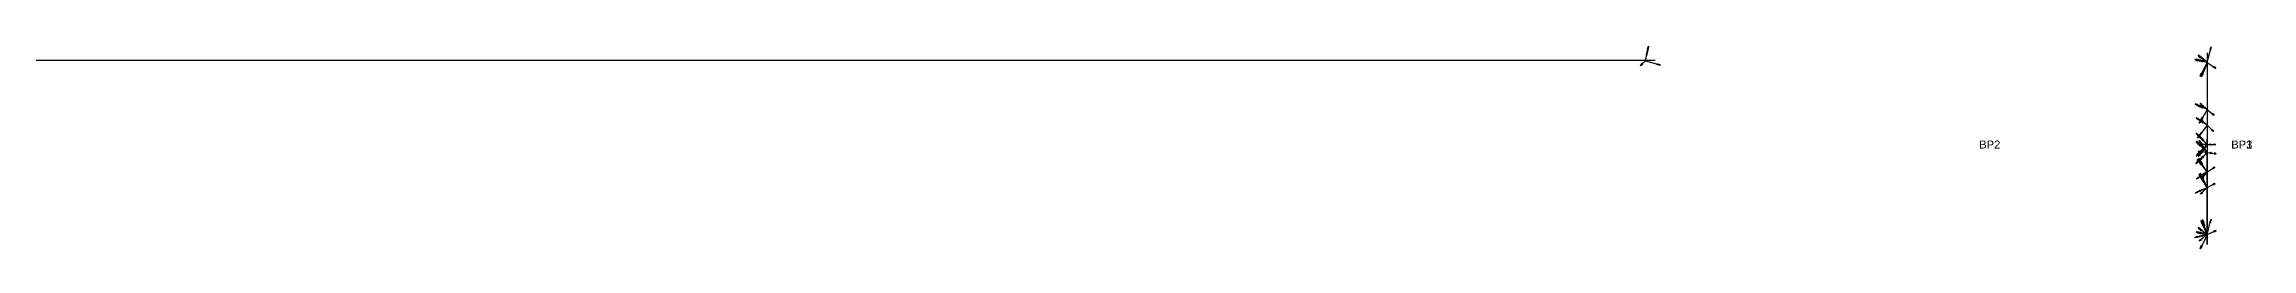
# Model space of a CAD drawing. Header units: millimetres. Extents: x -5506 to 13, y -66 to 67.
# Drawn here: x -1367 to 13, y -63 to 65 of the extents above; entities that cross this region are included whole.
import ezdxf

# ---------------------------------------------------------------- set-up
doc = ezdxf.new("R2010")
doc.units = ezdxf.units.MM
for name, color, linetype in [('Anschlag_ID_GUID_88767C9E_9671_4627_8890_454D153A0A7E', 1, 'Continuous'), ('AutoDetect_10_0', 1, 'Continuous'), ('AutoDetect_10_5', 1, 'Continuous'), ('AutoDetect_10_8', 1, 'Continuous'), ('AutoDetect_18_1', 1, 'Continuous'), ('AutoDetect_7_4', 1, 'Continuous'), ('AutoDetect_8_7', 1, 'Continuous'), ('AutoDetect_9_2', 1, 'Continuous'), ('AutoDetect_9_3', 1, 'Continuous'), ('AutoDetect_9_6', 1, 'Continuous')]:
    doc.layers.add(name, color=color, linetype=linetype)
doc.styles.get("Standard").update_dxf_attribs({"font": 'arial.ttf'})

# ---------------------------------------------------------------- blocks, each defined once
blk = doc.blocks.new('Kontrollpunkt')
at = {"color": 0}
for q in [(0, 6), (8, 0), (0, 0, 4)]:
    blk.add_line((0, 0), q, dxfattribs=at)
for points in [[(0.25, 8, -0.25), (-0.25, 8, -0.25), (-0.25, 8, 0.25), (0, 10, 0), (-0.25, 8, -0.25), (0.25, 8, 0.25), (0, 10, 0), (0.25, 8, -0.25), (0.25, 8, 0.25), (-0.25, 8, 0.25)], [(0.25, 6, -0.25), (-0.25, 6, -0.25), (-0.25, 6, 0.25), (0, 8, 0), (-0.25, 6, -0.25), (0.25, 6, 0.25), (0, 8, 0), (0.25, 6, -0.25), (0.25, 6, 0.25), (-0.25, 6, 0.25)], [(0.25, 0.25, 4), (-0.25, 0.25, 4), (-0.25, -0.25, 4), (0, 0, 6), (-0.25, 0.25, 4), (0.25, -0.25, 4), (0, 0, 6), (0.25, 0.25, 4), (0.25, -0.25, 4), (-0.25, -0.25, 4)], [(0.25, 0.25, 6), (-0.25, 0.25, 6), (-0.25, -0.25, 6), (0, 0, 8), (-0.25, 0.25, 6), (0.25, -0.25, 6), (0, 0, 8), (0.25, 0.25, 6), (0.25, -0.25, 6), (-0.25, -0.25, 6)], [(0.25, 0.25, 8), (-0.25, 0.25, 8), (-0.25, -0.25, 8), (0, 0, 10), (-0.25, 0.25, 8), (0.25, -0.25, 8), (0, 0, 10), (0.25, 0.25, 8), (0.25, -0.25, 8), (-0.25, -0.25, 8)], [(8, 0.25, -0.25), (8, 0.25, 0.25), (8, -0.25, 0.25), (10, 0, 0), (8, 0.25, 0.25), (8, -0.25, -0.25), (10, 0, 0), (8, 0.25, -0.25), (8, -0.25, -0.25), (8, -0.25, 0.25)]]:
    blk.add_polyline3d(points, dxfattribs=at)

msp = doc.modelspace()

# ---------------------------------------------------------------- linework, layer by layer
at = {"layer": 'AutoDetect_10_0', "color": 1}
msp.add_line((-15, 2.5, -430), (-15, 2.5, -356), dxfattribs=at)
at = {"layer": 'AutoDetect_10_0', "color": 1, "extrusion": (-1, 0, 0)}
for centre, start, end in [((-14.5, -430, 15), 315, 0), ((-14.5, -356, 15), 0, 45)]:
    msp.add_arc(centre, 12, start, end, dxfattribs=at)
at = {"layer": 'AutoDetect_10_5', "color": 1}
msp.add_line((-15, 59.9, -344), (-15, 14.5, -344), dxfattribs=at)
at = {"layer": 'AutoDetect_10_5', "color": 1, "extrusion": (1, 0, 0)}
msp.add_arc((14.5, -356, -15), 12, 90, 135, dxfattribs=at)
at = {"layer": 'AutoDetect_10_8', "color": 1}
msp.add_line((-15, 59.9, -442), (-15, 14.5, -442), dxfattribs=at)
at = {"layer": 'AutoDetect_10_8', "color": 1, "extrusion": (-1, 0, 0)}
msp.add_arc((-14.5, -430, 15), 12, 270, 315, dxfattribs=at)
at = {"layer": 'AutoDetect_18_1', "color": 1}
msp.add_line((-360, 55, -344), (-2382, 55, -344), dxfattribs=at)
at = {"layer": 'AutoDetect_7_4', "color": 1}
msp.add_line((-15, 60, -450), (-15, -60, -450), dxfattribs=at)
at = {"layer": 'AutoDetect_8_7', "color": 1}
msp.add_line((-15, 60, -336), (-15, -60, -336), dxfattribs=at)
at = {"layer": 'AutoDetect_9_2', "color": 1}
msp.add_line((-15, -2.5, -356), (-15, -2.5, -430), dxfattribs=at)
at = {"layer": 'AutoDetect_9_2', "color": 1, "extrusion": (-1, 0, 0)}
for centre, start, end in [((14.5, -356, 15), 135, 180), ((14.5, -430, 15), 180, 225)]:
    msp.add_arc(centre, 12, start, end, dxfattribs=at)
at = {"layer": 'AutoDetect_9_3', "color": 1}
msp.add_line((-15, -59.9, -344), (-15, -14.5, -344), dxfattribs=at)
at = {"layer": 'AutoDetect_9_3', "color": 1, "extrusion": (-1, 0, 0)}
msp.add_arc((14.5, -356, 15), 12, 90, 135, dxfattribs=at)
at = {"layer": 'AutoDetect_9_6', "color": 1}
msp.add_line((-15, -59.9, -442), (-15, -14.5, -442), dxfattribs=at)
at = {"layer": 'AutoDetect_9_6', "color": 1, "extrusion": (1, 0, 0)}
msp.add_arc((-14.5, -430, -15), 12, 270, 315, dxfattribs=at)

# ---------------------------------------------------------------- block references
at = {"layer": 'AutoDetect_10_0', "color": 1, "extrusion": (-0.650895, 0.650895, 0.390731), "rotation": 291.3421348077551}
msp.add_blockref('Kontrollpunkt', (8.8, -400.7, -156.6), dxfattribs=at)
at = {"layer": 'AutoDetect_10_0', "color": 1, "extrusion": (-0.704416, 0.704416, 0.087156), "rotation": 274.9810693937002}
msp.add_blockref('Kontrollpunkt', (8.8, -429.4, -25.1), dxfattribs=at)
at = {"layer": 'AutoDetect_10_0', "color": 1, "extrusion": (-0.696364, 0.696364, -0.173648), "rotation": 260.1489238834161}
for p in [(8.8, -381.9, 79.9), (8.8, -358.3, 75.7)]:
    msp.add_blockref('Kontrollpunkt', p, dxfattribs=at)
at = {"layer": 'AutoDetect_10_0', "color": 1, "extrusion": (-0.650895, 0.650895, -0.390731), "rotation": 248.6578651922448}
msp.add_blockref('Kontrollpunkt', (8.8, -322.9, 150.5), dxfattribs=at)
at = {"layer": 'AutoDetect_10_5', "color": 1, "extrusion": (-0.768104, 0.173648, -0.61633), "rotation": 284.5548264569234}
msp.add_blockref('Kontrollpunkt', (-49.3, -254.6, 232.9), dxfattribs=at)
at = {"layer": 'AutoDetect_10_5', "color": 1, "extrusion": (-0.750763, 0.339809, -0.566467), "rotation": 278.9759762303183}
msp.add_blockref('Kontrollpunkt', (-16.1, -270, 214.5), dxfattribs=at)
at = {"layer": 'AutoDetect_10_5', "color": 1, "extrusion": (-0.69077, 0.469769, -0.549685), "rotation": 275.555256135915}
msp.add_blockref('Kontrollpunkt', (-3.6, -276.1, 206.3), dxfattribs=at)
at = {"layer": 'AutoDetect_10_8', "color": 1, "extrusion": (-0.768104, 0.173648, 0.61633), "rotation": 255.4452187709641}
msp.add_blockref('Kontrollpunkt', (-49.3, -364.4, -251.5), dxfattribs=at)
at = {"layer": 'AutoDetect_10_8', "color": 1, "extrusion": (-0.750763, 0.339807, 0.566468), "rotation": 261.0239981623958}
msp.add_blockref('Kontrollpunkt', (-16.1, -377.7, -230.8), dxfattribs=at)
at = {"layer": 'AutoDetect_10_8', "color": 1, "extrusion": (-0.690765, 0.469778, 0.549684), "rotation": 264.4450158386483}
msp.add_blockref('Kontrollpunkt', (-3.6, -380.5, -225.8), dxfattribs=at)
at = {"layer": 'AutoDetect_18_1', "color": 2, "extrusion": (0.173648, 0.909844, -0.37687), "rotation": 195.1418732929828}
msp.add_blockref('Kontrollpunkt', (369.8, -324.1, 116.1), dxfattribs=at)
at = {"layer": 'AutoDetect_7_4', "color": 1, "extrusion": (-0.696364, 0.173648, -0.696364), "rotation": 17.30978033064729}
for p in [(-48.8, -303.7, 333.2), (56, -321.9, 314.4)]:
    msp.add_blockref('Kontrollpunkt', p, dxfattribs=at)
at = {"layer": 'AutoDetect_8_7', "color": 1, "extrusion": (-0.696364, 0.173648, 0.696364), "rotation": 180}
for p in [(-48.8, -260.4, -214.2), (56, -242.2, -232.9)]:
    msp.add_blockref('Kontrollpunkt', p, dxfattribs=at)
at = {"layer": 'AutoDetect_9_2', "color": 1, "extrusion": (-0.650895, -0.650895, -0.390731), "rotation": 116.9856821999535}
msp.add_blockref('Kontrollpunkt', (-8.8, -322.9, 150.5), dxfattribs=at)
at = {"layer": 'AutoDetect_9_2', "color": 1, "extrusion": (-0.704416, -0.704416, -0.087156), "rotation": 96.48008768721697}
msp.add_blockref('Kontrollpunkt', (-8.8, -353.6, 43.4), dxfattribs=at)
at = {"layer": 'AutoDetect_9_2', "color": 1, "extrusion": (-0.696364, -0.696364, 0.173648), "rotation": 77.24859307823723}
for p in [(-8.8, -392.1, -56.6), (-8.8, -415.8, -60.7)]:
    msp.add_blockref('Kontrollpunkt', p, dxfattribs=at)
at = {"layer": 'AutoDetect_9_2', "color": 1, "extrusion": (-0.650895, -0.650895, 0.390731), "rotation": 63.01431780004646}
msp.add_blockref('Kontrollpunkt', (-8.8, -400.7, -156.6), dxfattribs=at)
at = {"layer": 'AutoDetect_9_3', "color": 1, "extrusion": (-0.690206, -0.471186, -0.549181), "rotation": 80.33469123338728}
msp.add_blockref('Kontrollpunkt', (3.5, -276.2, 206.1), dxfattribs=at)
at = {"layer": 'AutoDetect_9_3', "color": 1, "extrusion": (-0.750713, -0.340041, -0.566394), "rotation": 78.06632947803493}
msp.add_blockref('Kontrollpunkt', (16.1, -270, 214.4), dxfattribs=at)
at = {"layer": 'AutoDetect_9_3', "color": 1, "extrusion": (-0.768111, -0.173648, -0.616321), "rotation": 72.84375219126136}
msp.add_blockref('Kontrollpunkt', (49.3, -254.6, 232.9), dxfattribs=at)
at = {"layer": 'AutoDetect_9_6', "color": 1, "extrusion": (-0.751235, -0.337469, 0.567239), "rotation": 92.22776880755838}
msp.add_blockref('Kontrollpunkt', (16.2, -377.5, -231.2), dxfattribs=at)
at = {"layer": 'AutoDetect_9_6', "color": 1, "extrusion": (-0.692567, -0.465212, 0.551297), "rotation": 88.55489354564173}
msp.add_blockref('Kontrollpunkt', (3.7, -380.1, -226.5), dxfattribs=at)
at = {"layer": 'AutoDetect_9_6', "color": 1, "extrusion": (-0.767976, -0.173648, 0.616489), "rotation": 97.86701386939197}
msp.add_blockref('Kontrollpunkt', (49.3, -364.4, -251.6), dxfattribs=at)

# ---------------------------------------------------------------- texts
at = {"layer": 'Anschlag_ID_GUID_88767C9E_9671_4627_8890_454D153A0A7E', "color": 5}
for s, p in [('BP2', (-157.5, 0)), ('BP3', (0, 0, -157)), ('BP1', (0, 0))]:
    msp.add_text(s, height=5, dxfattribs=at).set_placement(p)

doc.saveas('drawing.dxf')
